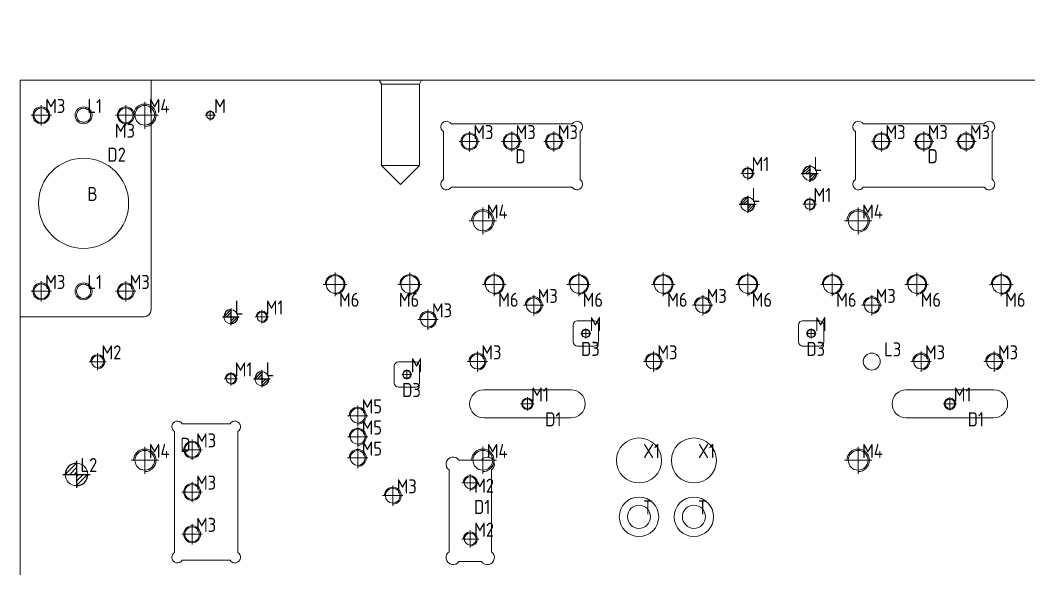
# Model space of a CAD drawing. Header units: millimetres. Extents: x 9328 to 11863, y 28633 to 29971.
# Drawn here: x 9349 to 10066, y 29423 to 29813 of the extents above; entities that cross this region are included whole.
import ezdxf

# ---------------------------------------------------------------- set-up
doc = ezdxf.new("R2010")
doc.units = ezdxf.units.MM
doc.linetypes.add('CENTER', pattern=[0])
doc.linetypes.add('DASHED', pattern=[0])
doc.layers.add('dim', color=4, linetype='Continuous')
doc.layers.add('dim_temp', color=161, linetype='Continuous', lineweight=9)
doc.layers.add('LP', color=7, linetype='Continuous', true_color=0xffffff)
doc.styles.add('_PUG_ERP', font='txt')
doc.styles.add('gbenor', font='gbenor.shx', dxfattribs={"bigfont": 'gbcbig'})
doc.dimstyles.new('_PUG_ERP', dxfattribs={"dimtxt": 8, "dimasz": 1.5, "dimexe": 0.5, "dimexo": 0.5, "dimgap": 0.5, "dimtad": 1, "dimtxsty": '_PUG_ERP', "dimblk": 'CLOSEDBLANK', "dimcen": 0, "dimclrd": 4, "dimclre": 4, "dimclrt": 3, "dimazin": 3, "dimtfac": 1, "dimtmove": 0, "dimatfit": 3, "dimldrblk": 'CLOSEDBLANK', "dimlwd": 9, "dimlwe": 9})

# ---------------------------------------------------------------- blocks, each defined once
blk = doc.blocks.new('*D1268')
at = {"layer": 'Defpoints', "color": 0}
for p in [(11099.44, 29770), (11114.44, 29770), (9349.44, 28990)]:
    blk.add_point(p, dxfattribs=at)
at = {"layer": 'dim_temp', "color": 4, "lineweight": 9}
blk.add_line((11099.94, 29770), (11135.52, 29770), dxfattribs=at)
at = {"layer": 'dim_temp', "color": 3, "lineweight": 18, "insert": (11125.23, 29774.5), "char_height": 8, "attachment_point": 5, "style": '_PUG_ERP'}
blk.add_mtext('780', dxfattribs=at)
blk = doc.blocks.new('_ClosedBlank')
blk = doc.blocks.new('*D1271')
at = {"layer": 'Defpoints', "color": 0}
for p in [(11099.44, 29785), (11099.44, 29770), (9349.44, 28990)]:
    blk.add_point(p, dxfattribs=at)
at = {"layer": 'dim_temp', "color": 4, "lineweight": 9}
blk.add_line((11099.44, 29770.5), (11099.44, 29812.55), dxfattribs=at)
at = {"layer": 'dim_temp', "color": 3, "lineweight": 18, "insert": (11094.94, 29799.02), "char_height": 8, "attachment_point": 5, "rotation": 90, "style": '_PUG_ERP'}
blk.add_mtext('1750', dxfattribs=at)
blk = doc.blocks.new('pg_hx_L0')
at = {"color": 230}
for p, q in [((-0.5, -0.003), (0, 0.497)), ((0, 0.6), (0, -0.6)), ((-0.6, 0), (0.6, 0)), ((-0.3, 0), (0, 0.3)), ((-0.1, 0), (0, 0.1)), ((0.5, 0.003), (0, -0.497)), ((0.1, 0), (0, -0.1)), ((0.3, 0), (0, -0.3))]:
    blk.add_line(p, q, dxfattribs=at)
for start, end in [(90, 180), (270, 0)]:
    blk.add_arc((0, 0), 0.5, start, end, dxfattribs=at)
blk = doc.blocks.new('pg_hx_LLL0')
blk.add_blockref('pg_hx_L0', (0, 0))

msp = doc.modelspace()

# ---------------------------------------------------------------- linework, layer by layer
at = {"layer": 'LP', "color": 2, "linetype": 'Continuous', "lineweight": 18}
for q in [(9349.444, 29602), (9442.444, 29770)]:
    msp.add_line((9349.444, 29770), q, dxfattribs=at)
at = {"layer": 'LP', "color": 135, "linetype": 'Continuous', "lineweight": 18}
for p, q in [((11006.444, 29770), (9442.444, 29770)), ((9442.444, 29607), (9442.444, 29770)), ((9741.431, 29738.9), (9655.456, 29738.9)), ((10034.031, 29738.9), (9948.056, 29738.9)), ((9649.944, 29699.412), (9649.944, 29733.388)), ((9746.944, 29733.388), (9746.944, 29699.412)), ((9942.544, 29699.412), (9942.544, 29733.388)), ((10039.544, 29733.388), (10039.544, 29699.412)), ((9741.431, 29693.9), (9655.456, 29693.9)), ((10034.031, 29693.9), (9948.056, 29693.9)), ((9349.444, 29602), (9349.444, 29158)), ((9349.444, 29602), (9437.444, 29602)), ((9742.044, 29584.1), (9742.044, 29596.1)), ((9745.044, 29599.1), (9757.044, 29599.1)), ((9760.044, 29596.1), (9760.044, 29584.1)), ((9902.044, 29596.1), (9902.044, 29584.1)), ((9917.044, 29599.1), (9905.044, 29599.1)), ((9920.044, 29584.1), (9920.044, 29596.1)), ((9757.044, 29581.1), (9745.044, 29581.1)), ((9905.044, 29581.1), (9917.044, 29581.1)), ((9615.044, 29566.9), (9615.044, 29554.9)), ((9630.044, 29569.9), (9618.044, 29569.9)), ((9633.044, 29554.9), (9633.044, 29566.9)), ((9618.044, 29551.9), (9630.044, 29551.9)), ((9740.58, 29550.1), (9678.58, 29550.1)), ((10040.58, 29550.1), (9978.58, 29550.1)), ((9740.58, 29530.1), (9678.58, 29530.1)), ((10040.58, 29530.1), (9978.58, 29530.1)), ((9464.556, 29526), (9498.531, 29526)), ((9459.044, 29520.488), (9459.044, 29434.512)), ((9504.044, 29520.488), (9504.044, 29434.512)), ((9677.065, 29500.1), (9660.968, 29500.1)), ((9654.016, 29493.148), (9654.016, 29435.052)), ((9684.016, 29435.052), (9684.016, 29493.148)), ((9498.531, 29429), (9464.556, 29429)), ((9660.968, 29428.1), (9677.065, 29428.1))]:
    msp.add_line(p, q, dxfattribs=at)
at = {"layer": 'LP', "color": 5, "linetype": 'DASHED', "lineweight": 13, "ltscale": 1.77206}
for p, q in [((9604.444, 29770), (9605.941, 29767.006)), ((9605.941, 29767.006), (9605.941, 29709.42)), ((9605.941, 29767.006), (9632.947, 29767.006)), ((9632.947, 29767.006), (9634.444, 29770)), ((9632.947, 29709.42), (9632.947, 29767.006)), ((9605.941, 29709.42), (9619.444, 29695.917)), ((9619.444, 29709.42), (9605.941, 29709.42)), ((9619.444, 29695.917), (9632.947, 29709.42)), ((9632.947, 29709.42), (9619.444, 29709.42))]:
    msp.add_line(p, q, dxfattribs=at)
at = {"layer": 'LP', "color": 1, "linetype": 'CENTER', "lineweight": 18, "ltscale": 1.77206}
for p, q in [((9364.444, 29737.8), (9364.444, 29752.2)), ((9424.444, 29737.8), (9424.444, 29752.2)), ((9437.944, 29735.4), (9437.944, 29754.6)), ((9357.244, 29745), (9371.644, 29745)), ((9417.244, 29745), (9431.644, 29745)), ((9428.344, 29745), (9447.544, 29745)), ((9480.844, 29745), (9488.044, 29745)), ((9484.444, 29741.4), (9484.444, 29748.6)), ((9668.444, 29719.2), (9668.444, 29733.6)), ((9698.444, 29719.2), (9698.444, 29733.6)), ((9728.444, 29719.2), (9728.444, 29733.6)), ((9961.044, 29719.2), (9961.044, 29733.6)), ((9991.044, 29719.2), (9991.044, 29733.6)), ((10021.044, 29719.2), (10021.044, 29733.6)), ((9661.244, 29726.4), (9675.644, 29726.4)), ((9691.244, 29726.4), (9705.644, 29726.4)), ((9721.244, 29726.4), (9735.644, 29726.4)), ((9953.844, 29726.4), (9968.244, 29726.4)), ((9983.844, 29726.4), (9998.244, 29726.4)), ((10013.844, 29726.4), (10028.244, 29726.4)), ((9866.044, 29698.978), (9866.044, 29708.578)), ((9861.244, 29703.778), (9870.844, 29703.778)), ((9910.043, 29676.978), (9910.043, 29686.578)), ((9677.944, 29660.4), (9677.944, 29679.6)), ((9905.243, 29681.778), (9914.843, 29681.778)), ((9944.444, 29660.4), (9944.444, 29679.6)), ((9668.344, 29670), (9687.544, 29670)), ((9934.844, 29670), (9954.044, 29670)), ((9573.044, 29616.5), (9573.044, 29633.3)), ((9626.044, 29616.5), (9626.044, 29633.3)), ((9686.044, 29616.5), (9686.044, 29633.3)), ((9746.044, 29616.5), (9746.044, 29633.3)), ((9806.044, 29616.5), (9806.044, 29633.3)), ((9866.044, 29616.5), (9866.044, 29633.3)), ((9926.044, 29616.5), (9926.044, 29633.3)), ((9986.044, 29616.5), (9986.044, 29633.3)), ((10046.044, 29616.5), (10046.044, 29633.3)), ((9364.444, 29612.8), (9364.444, 29627.2)), ((9424.444, 29612.8), (9424.444, 29627.2)), ((9564.644, 29624.9), (9581.444, 29624.9)), ((9617.644, 29624.9), (9634.444, 29624.9)), ((9677.644, 29624.9), (9694.444, 29624.9)), ((9737.644, 29624.9), (9754.444, 29624.9)), ((9797.644, 29624.9), (9814.444, 29624.9)), ((9857.644, 29624.9), (9874.444, 29624.9)), ((9917.644, 29624.9), (9934.444, 29624.9)), ((9977.644, 29624.9), (9994.444, 29624.9)), ((10037.644, 29624.9), (10054.444, 29624.9)), ((9357.244, 29620), (9371.644, 29620)), ((9417.244, 29620), (9431.644, 29620)), ((9714.116, 29602.9), (9714.116, 29617.3)), ((9834.116, 29602.9), (9834.116, 29617.3)), ((9954.116, 29602.9), (9954.116, 29617.3)), ((9639.016, 29592.7), (9639.016, 29607.1)), ((9706.916, 29610.1), (9721.316, 29610.1)), ((9826.916, 29610.1), (9841.316, 29610.1)), ((9946.916, 29610.1), (9961.316, 29610.1)), ((9516.255, 29601.9), (9525.855, 29601.9)), ((9521.055, 29597.1), (9521.055, 29606.7)), ((9631.816, 29599.9), (9646.216, 29599.9)), ((9751.044, 29586.5), (9751.044, 29593.7)), ((9911.044, 29586.5), (9911.044, 29593.7)), ((9747.444, 29590.1), (9754.644, 29590.1)), ((9907.444, 29590.1), (9914.644, 29590.1)), ((9404.444, 29564), (9404.444, 29576)), ((9674.116, 29562.9), (9674.116, 29577.3)), ((9799.116, 29562.9), (9799.116, 29577.3)), ((9989.116, 29562.9), (9989.116, 29577.3)), ((10040.944, 29562.9), (10040.944, 29577.3)), ((9398.444, 29570), (9410.444, 29570)), ((9624.044, 29557.3), (9624.044, 29564.5)), ((9666.916, 29570.1), (9681.316, 29570.1)), ((9791.916, 29570.1), (9806.316, 29570.1)), ((9981.916, 29570.1), (9996.316, 29570.1)), ((10033.744, 29570.1), (10048.144, 29570.1)), ((9494.255, 29557.9), (9503.855, 29557.9)), ((9499.055, 29553.1), (9499.055, 29562.7)), ((9620.444, 29560.9), (9627.644, 29560.9)), ((9709.58, 29535.3), (9709.58, 29544.9)), ((10009.58, 29535.3), (10009.58, 29544.9)), ((9589.119, 29524.49), (9589.119, 29538.89)), ((9704.78, 29540.1), (9714.38, 29540.1)), ((10004.78, 29540.1), (10014.38, 29540.1)), ((9581.919, 29531.69), (9596.319, 29531.69)), ((9589.119, 29509.49), (9589.119, 29523.89)), ((9471.544, 29500.3), (9471.544, 29514.7)), ((9581.919, 29516.69), (9596.319, 29516.69)), ((9437.944, 29490.4), (9437.944, 29509.6)), ((9464.344, 29507.5), (9478.744, 29507.5)), ((9589.119, 29494.49), (9589.119, 29508.89)), ((9677.944, 29490.4), (9677.944, 29509.6)), ((9944.444, 29490.4), (9944.444, 29509.6)), ((9428.344, 29500), (9447.544, 29500)), ((9581.919, 29501.69), (9596.319, 29501.69)), ((9668.344, 29500), (9687.544, 29500)), ((9934.844, 29500), (9954.044, 29500)), ((9669.016, 29478.1), (9669.016, 29490.1)), ((9471.544, 29470.3), (9471.544, 29484.7)), ((9614.016, 29467.7), (9614.016, 29482.1)), ((9663.016, 29484.1), (9675.016, 29484.1)), ((9464.344, 29477.5), (9478.744, 29477.5)), ((9606.816, 29474.9), (9621.216, 29474.9)), ((9471.544, 29440.3), (9471.544, 29454.7)), ((9669.016, 29438.1), (9669.016, 29450.1)), ((9464.344, 29447.5), (9478.744, 29447.5)), ((9663.016, 29444.1), (9675.016, 29444.1))]:
    msp.add_line(p, q, dxfattribs=at)
at = {"layer": 'LP', "color": 2, "linetype": 'Continuous', "lineweight": 18}
for points in [[(9389.444, 29745), (9389.483, 29745.627), (9389.601, 29746.244), (9389.795, 29746.841), (9390.062, 29747.409), (9390.399, 29747.939), (9390.799, 29748.423), (9391.257, 29748.853), (9391.765, 29749.222), (9392.315, 29749.524), (9392.899, 29749.755), (9393.507, 29749.912), (9394.13, 29749.99), (9394.758, 29749.99), (9395.381, 29749.911), (9395.989, 29749.755), (9396.573, 29749.524), (9397.123, 29749.222), (9397.631, 29748.853), (9398.089, 29748.423), (9398.489, 29747.939), (9398.825, 29747.409), (9399.093, 29746.841), (9399.287, 29746.243), (9399.404, 29745.627), (9399.444, 29745), (9399.404, 29744.373), (9399.287, 29743.756), (9399.093, 29743.159), (9398.825, 29742.591), (9398.489, 29742.061), (9398.089, 29741.577), (9397.631, 29741.147), (9397.123, 29740.778), (9396.573, 29740.476), (9395.989, 29740.245), (9395.381, 29740.089), (9394.758, 29740.01), (9394.13, 29740.01), (9393.507, 29740.089), (9392.899, 29740.245), (9392.315, 29740.476), (9391.765, 29740.778), (9391.257, 29741.147), (9390.799, 29741.577), (9390.399, 29742.061), (9390.062, 29742.591), (9389.795, 29743.159), (9389.601, 29743.757), (9389.483, 29744.373), (9389.444, 29745)], [(9389.444, 29620), (9389.483, 29620.627), (9389.601, 29621.244), (9389.795, 29621.841), (9390.062, 29622.409), (9390.399, 29622.939), (9390.799, 29623.423), (9391.257, 29623.853), (9391.765, 29624.222), (9392.315, 29624.524), (9392.899, 29624.755), (9393.507, 29624.912), (9394.13, 29624.99), (9394.758, 29624.99), (9395.381, 29624.911), (9395.989, 29624.755), (9396.573, 29624.524), (9397.123, 29624.222), (9397.631, 29623.853), (9398.089, 29623.423), (9398.489, 29622.939), (9398.825, 29622.409), (9399.093, 29621.841), (9399.287, 29621.243), (9399.404, 29620.627), (9399.444, 29620), (9399.404, 29619.373), (9399.287, 29618.756), (9399.093, 29618.159), (9398.825, 29617.591), (9398.489, 29617.061), (9398.089, 29616.577), (9397.631, 29616.147), (9397.123, 29615.778), (9396.573, 29615.476), (9395.989, 29615.245), (9395.381, 29615.089), (9394.758, 29615.01), (9394.13, 29615.01), (9393.507, 29615.089), (9392.899, 29615.245), (9392.315, 29615.476), (9391.765, 29615.778), (9391.257, 29616.147), (9390.799, 29616.577), (9390.399, 29617.061), (9390.062, 29617.591), (9389.795, 29618.159), (9389.601, 29618.757), (9389.483, 29619.373), (9389.444, 29620)]]:
    msp.add_lwpolyline(points, close=True, dxfattribs=at)
for centre, radius in [((9364.444, 29745), 6), ((9424.444, 29745), 6), ((9668.444, 29726.4), 6), ((9698.444, 29726.4), 6), ((9728.444, 29726.4), 6), ((9961.044, 29726.4), 6), ((9991.044, 29726.4), 6), ((10021.044, 29726.4), 6), ((9394.444, 29682.5), 32.005), ((9364.444, 29620), 6), ((9424.444, 29620), 6), ((9751.044, 29590.1), 3), ((9911.044, 29590.1), 3), ((9624.044, 29560.9), 3), ((9709.58, 29540.1), 4), ((10009.58, 29540.1), 4), ((9471.544, 29507.5), 6), ((9669.016, 29484.1), 4.253), ((9471.544, 29477.5), 6), ((9471.544, 29447.5), 6), ((9669.016, 29444.1), 4.253)]:
    msp.add_circle(centre, radius, dxfattribs=at)
at = {"layer": 'LP', "color": 30, "linetype": 'DASHED', "lineweight": 13, "ltscale": 1.77206}
for centre, radius in [((9394.444, 29745), 6), ((9437.944, 29745), 7.003), ((9677.944, 29670), 7.003), ((9944.444, 29670), 7.003), ((9394.444, 29620), 6), ((9437.944, 29500), 7.003), ((9677.944, 29500), 7.003), ((9944.444, 29500), 7.003)]:
    msp.add_circle(centre, radius, dxfattribs=at)
at = {"layer": 'LP', "color": 42, "linetype": 'Continuous', "lineweight": 18}
for centre, radius in [((9364.444, 29745), 5.253), ((9424.444, 29745), 5.253), ((9484.444, 29745), 2.603), ((9668.444, 29726.4), 5.253), ((9698.444, 29726.4), 5.253), ((9728.444, 29726.4), 5.253), ((9961.044, 29726.4), 5.253), ((9991.044, 29726.4), 5.253), ((10021.044, 29726.4), 5.253), ((9866.044, 29703.778), 3.403), ((9910.043, 29681.778), 3.403), ((9573.044, 29624.9), 6.253), ((9626.044, 29624.9), 6.253), ((9686.044, 29624.9), 6.253), ((9746.044, 29624.9), 6.253), ((9806.044, 29624.9), 6.253), ((9866.044, 29624.9), 6.253), ((9926.044, 29624.9), 6.253), ((9986.044, 29624.9), 6.253), ((10046.044, 29624.9), 6.253), ((9364.444, 29620), 5.253), ((9424.444, 29620), 5.253), ((9714.116, 29610.1), 5.253), ((9834.116, 29610.1), 5.253), ((9954.116, 29610.1), 5.253), ((9521.055, 29601.9), 3.403), ((9639.016, 29599.9), 5.253), ((9751.044, 29590.1), 2.603), ((9911.044, 29590.1), 2.603), ((9404.444, 29570), 4.253), ((9674.116, 29570.1), 5.253), ((9799.116, 29570.1), 5.253), ((9989.116, 29570.1), 5.253), ((10040.944, 29570.1), 5.253), ((9499.055, 29557.9), 3.403), ((9624.044, 29560.9), 2.603), ((9709.58, 29540.1), 3.403), ((10009.58, 29540.1), 3.403), ((9589.119, 29531.69), 5.253), ((9589.119, 29516.69), 5.253), ((9788.83, 29499.9), 16.002), ((9827.83, 29499.9), 16.002), ((9471.544, 29507.5), 5.253), ((9589.119, 29501.69), 5.253), ((9471.544, 29477.5), 5.253), ((9614.016, 29474.9), 5.253), ((9788.83, 29459.9), 8.201), ((9827.83, 29459.9), 8.201), ((9471.544, 29447.5), 5.253)]:
    msp.add_circle(centre, radius, dxfattribs=at)
at = {"layer": 'LP', "color": 1, "linetype": 'Continuous', "lineweight": 18}
for centre, radius in [((9910.04, 29703.778), 5), ((9866.047, 29681.778), 5), ((9499.055, 29601.897), 5), ((9521.055, 29557.903), 5), ((9389.444, 29490), 8)]:
    msp.add_circle(centre, radius, dxfattribs=at)
at = {"layer": 'LP', "color": 135, "linetype": 'Continuous', "lineweight": 18}
msp.add_circle((9954.116, 29570.1), 6, dxfattribs=at)
at = {"layer": 'LP', "color": 2, "linetype": 'DASHED', "lineweight": 13, "ltscale": 1.77206}
for centre in [(9788.83, 29459.9), (9827.83, 29459.9)]:
    msp.add_circle(centre, 14.001, dxfattribs=at)
at = {"layer": 'LP', "color": 42, "linetype": 'Continuous', "lineweight": 18}
for centre, radius in [((9364.444, 29745), 6), ((9424.444, 29745), 6), ((9484.444, 29745), 3), ((9668.444, 29726.4), 6), ((9698.444, 29726.4), 6), ((9728.444, 29726.4), 6), ((9961.044, 29726.4), 6), ((9991.044, 29726.4), 6), ((10021.044, 29726.4), 6), ((9866.044, 29703.778), 4), ((9910.043, 29681.778), 4), ((9364.444, 29620), 6), ((9424.444, 29620), 6), ((9714.116, 29610.1), 6), ((9834.116, 29610.1), 6), ((9954.116, 29610.1), 6), ((9521.055, 29601.9), 4), ((9639.016, 29599.9), 6), ((9751.044, 29590.1), 3), ((9911.044, 29590.1), 3), ((9404.444, 29570), 5), ((9674.116, 29570.1), 6), ((9799.116, 29570.1), 6), ((9989.116, 29570.1), 6), ((10040.944, 29570.1), 6), ((9499.055, 29557.9), 4), ((9624.044, 29560.9), 3), ((9709.58, 29540.1), 4), ((10009.58, 29540.1), 4), ((9471.544, 29507.5), 6), ((9669.016, 29484.1), 5), ((9471.544, 29477.5), 6), ((9614.016, 29474.9), 6), ((9471.544, 29447.5), 6), ((9669.016, 29444.1), 5)]:
    msp.add_arc(centre, radius, 270, 180, dxfattribs=at)
at = {"layer": 'LP', "color": 30, "linetype": 'DASHED', "lineweight": 18, "ltscale": 1.77206}
for centre, radius in [((9437.944, 29745), 8), ((9677.944, 29670), 8), ((9944.444, 29670), 8), ((9573.044, 29624.9), 7), ((9626.044, 29624.9), 7), ((9686.044, 29624.9), 7), ((9746.044, 29624.9), 7), ((9806.044, 29624.9), 7), ((9866.044, 29624.9), 7), ((9926.044, 29624.9), 7), ((9986.044, 29624.9), 7), ((10046.044, 29624.9), 7), ((9589.119, 29531.69), 6), ((9589.119, 29516.69), 6), ((9437.944, 29500), 8), ((9589.119, 29501.69), 6), ((9677.944, 29500), 8), ((9944.444, 29500), 8)]:
    msp.add_arc(centre, radius, 270, 180, dxfattribs=at)
at = {"layer": 'LP', "color": 31, "linetype": 'Continuous', "lineweight": 18}
for centre, radius, start, end in [((9652.065, 29736.779), 4, 32.02776, 237.97224), ((9744.822, 29736.779), 4, 302.02776, 147.97224), ((9944.665, 29736.779), 4, 32.02776, 237.97224), ((10037.422, 29736.779), 4, 302.02776, 147.97224), ((9652.065, 29696.021), 4, 122.02776, 327.97224), ((9744.822, 29696.021), 4, 212.02776, 57.97224), ((9944.665, 29696.021), 4, 122.02776, 327.97224), ((10037.422, 29696.021), 4, 212.02776, 57.97224), ((9461.165, 29523.879), 4, 32.02776, 237.97224), ((9501.922, 29523.879), 4, 302.02776, 147.97224), ((9656.845, 29497.272), 5, 34.449902, 235.550098), ((9681.188, 29497.272), 5, 304.449902, 145.550098), ((9461.165, 29431.121), 4, 122.02776, 327.97224), ((9501.922, 29431.121), 4, 212.02776, 57.97224), ((9656.845, 29430.928), 5, 124.449902, 325.550098), ((9681.188, 29430.928), 5, 214.449902, 55.550098)]:
    msp.add_arc(centre, radius, start, end, dxfattribs=at)
at = {"layer": 'LP', "color": 135, "linetype": 'Continuous', "lineweight": 18}
for centre, radius, start, end in [((9437.444, 29607), 5, 270, 0), ((9745.044, 29596.1), 3, 90, 180), ((9757.044, 29596.1), 3, 0, 90), ((9905.044, 29596.1), 3, 90, 180), ((9917.044, 29596.1), 3, 0, 90), ((9745.044, 29584.1), 3, 180, 270), ((9757.044, 29584.1), 3, 270, 0), ((9905.044, 29584.1), 3, 180, 270), ((9917.044, 29584.1), 3, 270, 0), ((9618.044, 29566.9), 3, 90, 180), ((9630.044, 29566.9), 3, 0, 90), ((9618.044, 29554.9), 3, 180, 270), ((9630.044, 29554.9), 3, 270, 0), ((9678.58, 29540.1), 10, 90, 270), ((9740.58, 29540.1), 10, 270, 90), ((9978.58, 29540.1), 10, 90, 270), ((10040.58, 29540.1), 10, 270, 90)]:
    msp.add_arc(centre, radius, start, end, dxfattribs=at)

# ---------------------------------------------------------------- block references
at = {"layer": 'LP', "lineweight": 18, "ltscale": 1.77206}
for p, xscale, yscale, zscale in [((9910.04, 29703.778), 10, 10, 10), ((9866.047, 29681.778), 10, 10, 10), ((9499.055, 29601.897), 10, 10, 10), ((9521.055, 29557.903), 10, 10, 10), ((9389.444, 29490), 16, 16, 16)]:
    msp.add_blockref('pg_hx_LLL0', p, dxfattribs=dict(at, xscale=xscale, yscale=yscale, zscale=zscale))

# ---------------------------------------------------------------- texts
at = {"layer": 'dim', "color": 4, "lineweight": 18, "style": 'gbenor'}
for s, p in [('M3', (9367.204, 29746.631)), ('L1', (9397.204, 29746.631)), ('M4', (9440.744, 29746.651)), ('M', (9487.144, 29746.601)), ('M3', (9416.674, 29729.081)), ('M3', (9671.204, 29728.031)), ('M3', (9701.204, 29728.031)), ('M3', (9731.204, 29728.031)), ('M3', (9963.804, 29728.031)), ('M3', (9993.804, 29728.031)), ('M3', (10023.804, 29728.031)), ('D2', (9411.304, 29712.021)), ('D', (9701.084, 29710.951)), ('M1', (9868.764, 29705.389)), ('L', (9912.781, 29705.399)), ('D', (9993.684, 29710.951)), ('B', (9397.189, 29684.124)), ('L', (9868.787, 29683.399)), ('M1', (9912.764, 29683.389)), ('M4', (9680.744, 29671.651)), ('M4', (9947.244, 29671.651)), ('M3', (9367.204, 29621.631)), ('L1', (9397.204, 29621.631)), ('M3', (9427.204, 29621.631)), ('M3', (9716.877, 29611.731)), ('M3', (9836.877, 29611.731)), ('M3', (9956.877, 29611.731)), ('M6', (9575.824, 29608.991)), ('M6', (9618.294, 29608.991)), ('M6', (9688.824, 29608.991)), ('M6', (9748.824, 29608.991)), ('M6', (9808.824, 29608.991)), ('M6', (9868.824, 29608.991)), ('M6', (9928.824, 29608.991)), ('M6', (9988.824, 29608.991)), ('M6', (10048.824, 29608.991)), ('L', (9501.795, 29603.518)), ('M1', (9523.775, 29603.511)), ('M3', (9641.777, 29601.531)), ('M', (9753.744, 29591.701)), ('M', (9913.744, 29591.701)), ('M2', (9407.184, 29571.621)), ('M3', (9676.877, 29571.731)), ('D3', (9747.654, 29574.121)), ('M3', (9801.877, 29571.731)), ('D3', (9907.654, 29574.121)), ('L3', (9962.929, 29573.769)), ('M3', (9991.877, 29571.731)), ('M3', (10043.704, 29571.731)), ('M', (9626.744, 29562.501)), ('M1', (9501.775, 29559.511)), ('L', (9523.795, 29559.524)), ('D3', (9620.654, 29544.921)), ('M1', (9712.3, 29541.711)), ('M1', (10012.3, 29541.711)), ('M5', (9591.879, 29533.321)), ('M5', (9591.879, 29518.321)), ('D1', (9722.19, 29524.121)), ('D1', (10022.19, 29524.121)), ('D', (9463.124, 29505.982)), ('M3', (9474.304, 29509.131)), ('M4', (9440.744, 29501.651)), ('M5', (9591.879, 29503.321)), ('M4', (9680.744, 29501.651)), ('X1', (9791.79, 29501.631)), ('X1', (9830.79, 29501.631)), ('M4', (9947.244, 29501.651)), ('L2', (9392.244, 29491.651)), ('M3', (9474.304, 29479.131)), ('M3', (9616.777, 29476.531)), ('M2', (9671.757, 29476.946)), ('D1', (9671.656, 29461.863)), ('T', (9791.75, 29461.611)), ('T', (9830.75, 29461.611)), ('M3', (9474.304, 29449.131)), ('M2', (9671.757, 29445.721))]:
    msp.add_text(s, height=10, dxfattribs=at).set_placement(p)

# ---------------------------------------------------------------- dimensions: what is measured, and where the dimension line sits
at = {"layer": 'dim_temp', "lineweight": 18}
for offset, dtype, picture, middle in [((0, 15), 1, '*D1271', (11094.944, 29799.024)), ((15, 0), 0, '*D1268', (11125.229, 29774.5))]:
    dim = msp.add_ordinate_dim(feature_location=(11099.444, 29770), offset=offset, dtype=dtype, origin=(9349.444, 28990), dimstyle='_PUG_ERP', dxfattribs=at)
    dim.commit()
    dim.dimension.update_dxf_attribs({"geometry": picture, "text_midpoint": middle})

doc.saveas('drawing.dxf')
